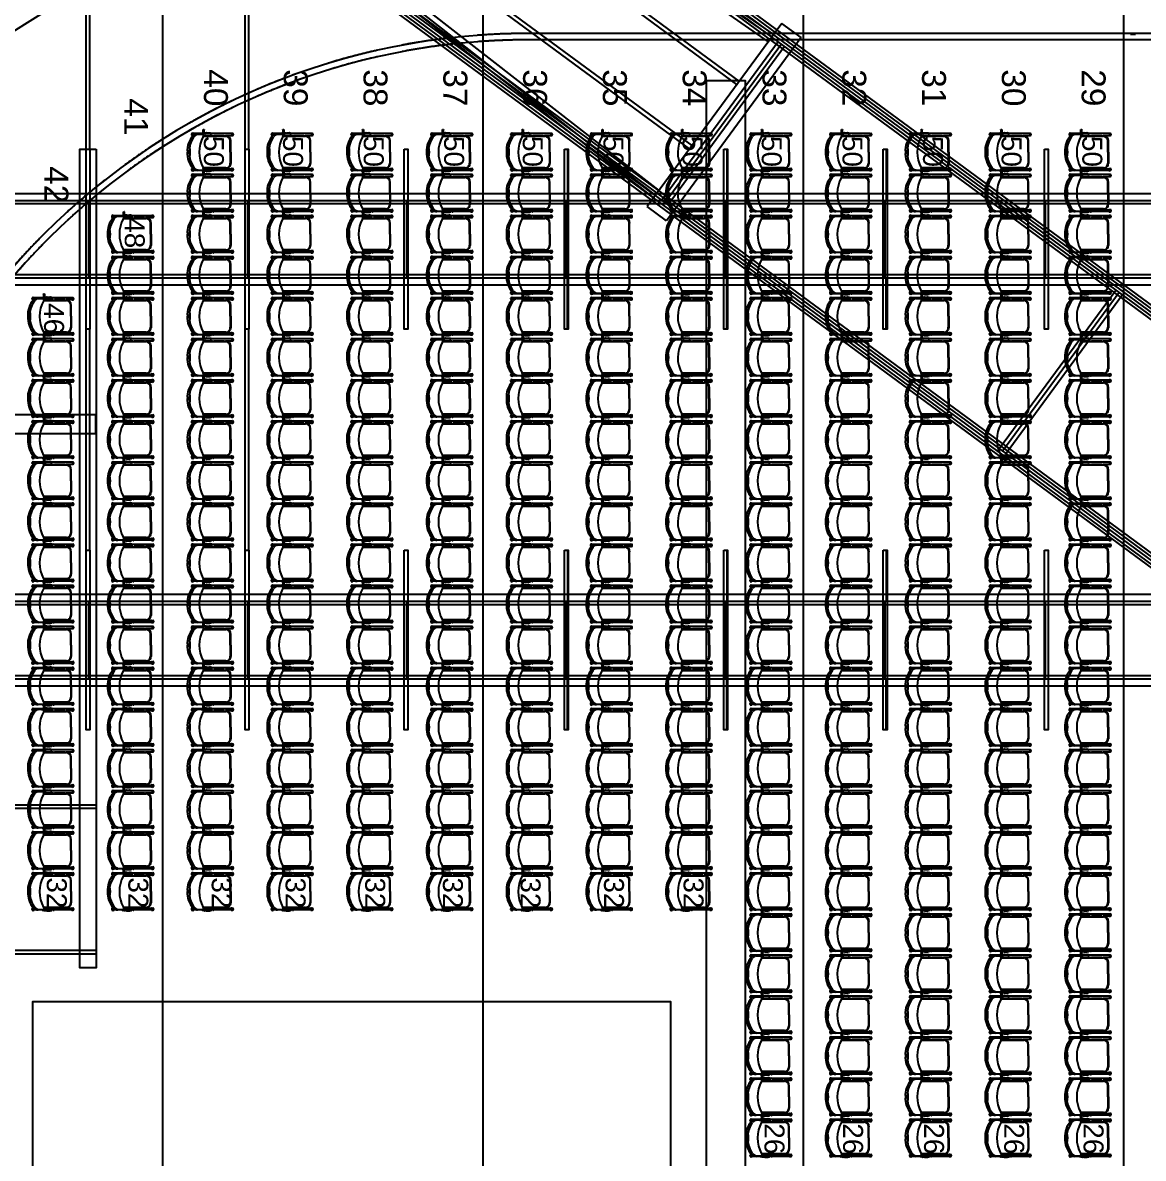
# Model space of a CAD drawing. Header units: millimetres. Extents: x -76108 to 202332, y 27411 to 140378.
# Drawn here: x 90904 to 104948, y 85135 to 99361 of the extents above; entities that cross this region are included whole.
import ezdxf

# ---------------------------------------------------------------- set-up
doc = ezdxf.new("R2010")
doc.units = ezdxf.units.MM
doc.header["$LTSCALE"] = 100
doc.linetypes.add('HIDDEN', pattern=[9.525, 6.35, -3.175])
for name, color, linetype in [('B-RADER_TELE', 252, 'CONTINUOUS'), ('BELYS_BRYGGA', 7, 'CONTINUOUS'), ('FOH', 4, 'CONTINUOUS'), ('LINFACKVERK', 84, 'CONTINUOUS'), ('LINOR_HÄNG', 40, 'CONTINUOUS'), ('Parkettstolar', 8, 'CONTINUOUS'), ('RINK', 5, 'CONTINUOUS')]:
    doc.layers.add(name, color=color, linetype=linetype)
doc.styles.add('ARIAL', font='arial.ttf')

# ---------------------------------------------------------------- blocks, each defined once
blk = doc.blocks.new('sarg')
at = {"layer": 'RINK'}
blk.add_line((104849, 99214), (104789, 99214), dxfattribs=at)
for points in [[(118753, 99226), (97237, 99226, 0.414214), (88657, 90646), (88657, 84100)], [(118753, 99146), (97237, 99146, 0.414214), (88737, 90646), (88737, 84100)]]:
    blk.add_lwpolyline(points, format="xyb", dxfattribs=at)
blk = doc.blocks.new('Parkettstolar')
at = {"layer": 'Parkettstolar'}
for p, q in [((3020, 1754), (3020, 1808)), ((3020, 1578), (3020, 1754)), ((3026, 1754), (3025, 1732)), ((3025, 1732), (3029, 1690)), ((3476, 1732), (3471, 1690)), ((3474, 1754), (3476, 1732)), ((3482, 1808), (3482, 1811)), ((3482, 1754), (3482, 1808)), ((3482, 1334), (3482, 1754)), ((3011, 1643), (3011, 1605)), ((3012, 1676), (3012, 1692)), ((3012, 1674), (3012, 1675)), ((3012, 1675), (3014, 1675)), ((3014, 1674), (3012, 1674)), ((3012, 1674), (3012, 1665)), ((3013, 1648), (3013, 1650)), ((3013, 1642), (3013, 1598)), ((3014, 1675), (3014, 1666)), ((3020, 1695), (3015, 1695)), ((3020, 1678), (3015, 1678)), ((3020, 1676), (3015, 1676)), ((3016, 1665), (3015, 1665)), ((3016, 1663), (3015, 1663)), ((3016, 1604), (3016, 1644)), ((3016, 1604), (3016, 1602)), ((3016, 1604), (3016, 1596)), ((3016, 1602), (3018, 1598)), ((3016, 1596), (3016, 1594)), ((3016, 1594), (3017, 1592)), ((3020, 1670), (3018, 1670)), ((3018, 1670), (3018, 1660)), ((3018, 1598), (3018, 1598)), ((3019, 1595), (3018, 1598)), ((3018, 1598), (3018, 1598)), ((3018, 1578), (3018, 1581)), ((3020, 1578), (3018, 1578)), ((3020, 1593), (3019, 1595)), ((3020, 1330), (3020, 1578)), ((3039, 1680), (3042, 1680)), ((3042, 1680), (3053, 1686)), ((3042, 1680), (3042, 1566)), ((3042, 1566), (3045, 1566)), ((3042, 1566), (3045, 1566)), ((3047, 1683), (3047, 1565)), ((3053, 1400), (3053, 1685)), ((3448, 1685), (3448, 1400)), ((3453, 1683), (3453, 1400)), ((3460, 1566), (3456, 1566)), ((3460, 1680), (3460, 1660)), ((3460, 1660), (3460, 1648)), ((3460, 1648), (3460, 1566)), ((3482, 1695), (3487, 1695)), ((3482, 1678), (3487, 1678)), ((3482, 1676), (3487, 1676)), ((3482, 1670), (3484, 1670)), ((3482, 1578), (3484, 1578)), ((3484, 1670), (3484, 1659)), ((3484, 1659), (3484, 1657)), ((3484, 1657), (3484, 1658)), ((3484, 1658), (3486, 1651)), ((3484, 1585), (3486, 1588)), ((3484, 1581), (3484, 1585)), ((3484, 1578), (3484, 1581)), ((3486, 1661), (3487, 1661)), ((3486, 1651), (3486, 1650)), ((3486, 1650), (3489, 1642)), ((3486, 1644), (3486, 1604)), ((3486, 1604), (3486, 1596)), ((3488, 1662), (3488, 1675)), ((3489, 1642), (3489, 1601)), ((3489, 1601), (3489, 1600)), ((3489, 1600), (3489, 1598)), ((3490, 1692), (3490, 1692)), ((3490, 1692), (3490, 1662)), ((3490, 1683), (3529, 1683)), ((3529, 1675), (3490, 1675)), ((3490, 1642), (3490, 1605)), ((3529, 1683), (3530, 1685)), ((3529, 1683), (3529, 1675)), ((3530, 1685), (3532, 1685)), ((3530, 1673), (3530, 1675)), ((3532, 1673), (3530, 1673)), ((3532, 1685), (3532, 1673)), ((3042, 1551), (3042, 1421)), ((3042, 1551), (3045, 1551)), ((3047, 1565), (3048, 1554)), ((3048, 1554), (3048, 1400)), ((3460, 1551), (3456, 1551)), ((3460, 1551), (3460, 1421)), ((3018, 1328), (3017, 1318)), ((3042, 1421), (3048, 1421)), ((3048, 1406), (3042, 1406)), ((3042, 1406), (3042, 1334)), ((3043, 1328), (3044, 1318)), ((3048, 1421), (3048, 1406)), ((3251, 1345), (3108, 1345)), ((3251, 1339), (3108, 1339)), ((3251, 1345), (3393, 1345)), ((3251, 1339), (3393, 1339)), ((3460, 1421), (3453, 1421)), ((3460, 1406), (3453, 1406)), ((3460, 1406), (3460, 1334))]:
    blk.add_line(p, q, dxfattribs=at)
for centre, radius, start, end in [((3235, 1595), 289, 86.8088, 131.8299), ((3251, 1522), 340, 55.2185, 124.7815), ((3250, 2127), 279, 256.5612, 283.5019), ((3251, 2096), 246, 256.6758, 283.3239), ((3271, 1608), 276, 46.9279, 94.2403), ((3030, 1817), 14.6, 339.0012, 226.6339), ((3031, 1811), 11.4, 358.7056, 193.6586), ((3030, 1810), 11.1, 356.9282, 192.8049), ((3115, 1749), 95.1, 139.6505, 176.827), ((3114, 1730), 90.6, 129.0891, 164.8727), ((3249, 1330), 406, 60.7801, 118.9322), ((3396, 1737), 79.6, 356.0088, 52.6561), ((3472, 1817), 14.6, 313.3596, 200.9615), ((3470, 1811), 11.4, 346.3414, 181.2945), ((3471, 1810), 11.1, 347.1951, 183.0733), ((3410, 1758), 72.1, 356.9817, 46.0988), ((3020, 1643), 9.19, 146.7182, 182.4042), ((3019, 1605), 8.32, 176.4708, 215.1415), ((3015, 1692), 2.94, 10.2041, 178.2306), ((3015, 1675), 3.06, 89.685, 165.2026), ((3014, 1666), 2.82, 169.7616, 273.4), ((3033, 1650), 20, 147.6896, 181.398), ((3031, 1642), 18, 149.4013, 179.8709), ((3035, 1599), 22, 182.8524, 210.856), ((3015, 1675), 0.944, 86.581, 179.3999), ((3015, 1666), 1, 177.8608, 269.9018), ((2943, 1679), 77.3, 338.7375, 344.3392), ((3022, 1586), 7, 165.4392, 225.5287), ((3022, 1662), 6.85, 135.5881, 222.5879), ((3015, 1666), 1, 4.0925, 6.3343), ((3027, 1643), 11.2, 137.1892, 182.2417), ((2998, 1579), 19.5, 3.1779, 25.5091), ((3007, 1584), 12.1, 3.557, 41.6171), ((3031, 1654), 12.9, 152.1729, 207.8271), ((3022, 1586), 7, 238.2479, 238.3272), ((3041, 1692), 12.8, 192.9605, 258.7149), ((3045, 1563), 3, 336.9468, 90), ((3458, 1694), 13.7, 218.2017, 342.8594), ((3456, 1563), 3.66, 96.2783, 158.2598), ((3470, 1654), 12, 150.697, 209.303), ((3470, 1654), 13.4, 333.3232, 26.6768), ((3489, 1593), 7.79, 137.8878, 183.1821), ((3494, 1583), 12.1, 146.1221, 185.0522), ((3476, 1604), 9.58, 318.3404, 358.7868), ((3478, 1662), 7.65, 325.6086, 43.2562), ((3477, 1596), 9.01, 321.0699, 0), ((3478, 1586), 7.42, 317.6042, 13.8425), ((3486, 1663), 3.37, 267.0115, 351.1158), ((3467, 1649), 21.8, 356.3589, 30.3536), ((3466, 1599), 22.2, 329.5762, 3.3915), ((3487, 1692), 2.86, 359.7149, 92.7369), ((3487, 1675), 3, 3.022, 90), ((3487, 1675), 0.847, 352.0346, 100.9875), ((3487, 1662), 0.947, 266.7935, 0.1845), ((3479, 1642), 11.5, 2.5458, 30.6741), ((3481, 1606), 9.5, 329.1251, 4.7825), ((3024, 1559), 6.43, 132.4532, 227.5468), ((3045, 1554), 3, 270, 0), ((3457, 1556), 4.53, 162.9156, 163.7685), ((3457, 1556), 4.53, 197.0844, 252.9156), ((3477, 1559), 6.8, 316.2443, 44.5117), ((3031, 1319), 13.5, 184.5117, 355.4883), ((3031, 1327), 13.6, 150.8768, 177.3617), ((3031, 1331), 11.1, 172.6008, 7.3992), ((3031, 1332), 11, 181.2841, 5.9482), ((3029, 1327), 14.6, 1.8626, 28.3475), ((3109, 1400), 61.1, 179.6473, 271.0065), ((3108, 1400), 55, 180.06, 275.617), ((3391, 1400), 61.7, 268.4245, 358.3725), ((3392, 1401), 55.8, 269.165, 359.1076), ((3525, 1315), 68.1, 164.505, 177.9188), ((3471, 1319), 13.5, 184.5117, 355.4883), ((3471, 1332), 11.1, 173.4052, 10.3942), ((3437, 1319), 46.8, 359.0072, 18.569)]:
    blk.add_arc(centre, radius, start, end, dxfattribs=at)

msp = doc.modelspace()

# ---------------------------------------------------------------- linework, layer by layer
at = {"layer": 'B-RADER_TELE'}
msp.add_line((88898.2, 98072.2), (92049.2, 100045.7), dxfattribs=at)
at = {"layer": 'BELYS_BRYGGA'}
for p, q in [((91697.1, 97777), (91697.1, 100093.7)), ((91745.1, 97777), (91745.1, 100093.7)), ((93690.5, 97777), (93690.5, 100093.7)), ((93738.5, 97777), (93738.5, 100093.7)), ((97732.3, 97777), (97732.3, 97135.5)), ((99729.4, 97777), (99729.4, 97135.5)), ((101726.5, 97777), (101726.5, 97135.5)), ((87692.2, 97223.4), (149813, 97223.4)), ((87542.7, 97135.5), (149813, 97135.5)), ((87692.2, 97095.6), (149813, 97095.6)), ((91731.6, 96165), (91731.6, 97135.5)), ((93724.9, 96165), (93724.9, 97135.5)), ((95718.3, 96165), (95718.3, 97135.5)), ((97717.9, 96165), (97717.9, 97135.5)), ((99715, 96165), (99715, 97135.5)), ((101712.1, 96165), (101712.1, 97135.5)), ((103722.6, 96165), (103722.6, 97135.5)), ((87542.7, 96165), (149813, 96165)), ((87692.2, 96204.9), (149813, 96204.9)), ((97732.3, 95523.5), (97732.3, 96165)), ((99729.4, 95523.5), (99729.4, 96165)), ((101726.5, 95523.5), (101726.5, 96165)), ((87692.2, 96077.1), (149813, 96077.1)), ((91697.1, 92755.3), (91697.1, 95523.5)), ((91745.1, 92755.3), (91745.1, 95523.5)), ((93690.5, 92755.3), (93690.5, 95523.5)), ((93738.5, 92755.3), (93738.5, 95523.5)), ((97732.3, 92755.3), (97732.3, 92113.8)), ((99729.4, 92755.3), (99729.4, 92113.8)), ((101726.5, 92755.3), (101726.5, 92113.8)), ((87692.2, 92201.7), (149813, 92201.7)), ((87542.7, 92113.8), (149813, 92113.8)), ((87692.2, 92073.9), (149813, 92073.9)), ((91731.6, 91143.3), (91731.6, 92113.8)), ((93724.9, 91143.3), (93724.9, 92113.8)), ((95718.3, 91143.3), (95718.3, 92113.8)), ((97717.9, 91143.3), (97717.9, 92113.8)), ((99715, 91143.3), (99715, 92113.8)), ((101712.1, 91143.3), (101712.1, 92113.8)), ((103722.6, 91143.3), (103722.6, 92113.8)), ((87542.7, 91143.3), (149813, 91143.3)), ((87692.2, 91183.3), (149813, 91183.3)), ((87692.2, 91055.4), (149813, 91055.4)), ((97732.3, 90501.8), (97732.3, 91143.3)), ((99729.4, 90501.8), (99729.4, 91143.3)), ((101726.5, 90501.8), (101726.5, 91143.3))]:
    msp.add_line(p, q, dxfattribs=at)
msp.add_lwpolyline([(99961.2, 84100), (99961.2, 98631), (99468.8, 98631), (99468.8, 84100)], dxfattribs=at)
for points in [[(91823.6, 97777), (91823.6, 87520.7), (91618.6, 87520.7), (91618.6, 97777)], [(91697.1, 97777), (91745.1, 97777), (91745.1, 95523.5), (91697.1, 95523.5)], [(93690.5, 97777), (93738.5, 97777), (93738.5, 95523.5), (93690.5, 95523.5)], [(95683.9, 97777), (95731.9, 97777), (95731.9, 95523.5), (95683.9, 95523.5)], [(97693.9, 97777), (97741.9, 97777), (97741.9, 95523.5), (97693.9, 95523.5)], [(99691, 97777), (99739, 97777), (99739, 95523.5), (99691, 95523.5)], [(101688.1, 97777), (101736.1, 97777), (101736.1, 95523.5), (101688.1, 95523.5)], [(103709.3, 97777), (103757.2, 97777), (103757.2, 95523.5), (103709.3, 95523.5)], [(85924.7, 94215.9), (91818.8, 94215.9), (91818.8, 94449.4), (85924.7, 94449.4)], [(91697.1, 92755.3), (91745.1, 92755.3), (91745.1, 90501.8), (91697.1, 90501.8)], [(93690.5, 92755.3), (93738.5, 92755.3), (93738.5, 90501.8), (93690.5, 90501.8)], [(95683.9, 92755.3), (95731.9, 92755.3), (95731.9, 90501.8), (95683.9, 90501.8)], [(97693.9, 92755.3), (97741.9, 92755.3), (97741.9, 90501.8), (97693.9, 90501.8)], [(99691, 92755.3), (99739, 92755.3), (99739, 90501.8), (99691, 90501.8)], [(101688.1, 92755.3), (101736.1, 92755.3), (101736.1, 90501.8), (101688.1, 90501.8)], [(103709.3, 92755.3), (103757.2, 92755.3), (103757.2, 90501.8), (103709.3, 90501.8)], [(91823.6, 89563.9), (91823.6, 89515.9), (83440.6, 89515.9), (83440.6, 89563.9)], [(91823.6, 87742), (91823.6, 87694), (83440.6, 87694), (83440.6, 87742)]]:
    msp.add_lwpolyline(points, close=True, dxfattribs=at)
at = {"layer": 'FOH'}
msp.add_line((91026, 87093.3), (91026, 84093.3), dxfattribs=at)
msp.add_lwpolyline([(91026, 81093.3), (99026, 81093.3), (99026, 87093.3), (91026, 87093.3)], close=True, dxfattribs=at)
at = {"layer": 'LINFACKVERK'}
for p, q in [((161676.6, 53991.3), (77221.8, 116103.1)), ((161698.6, 54021.2), (77243.8, 116133)), ((161720.6, 54051.1), (77265.8, 116162.9)), ((161742.6, 54081), (77287.8, 116192.8)), ((161764.6, 54110.9), (77309.8, 116222.7)), ((76790.2, 115516.2), (100314.1, 99212.2)), ((99854.8, 98587.6), (76806.5, 115538.4)), ((99884.4, 98627.9), (76836.1, 115578.6)), ((76730.9, 115435.6), (100248.1, 99122.5)), ((76760.6, 115475.9), (100292.1, 99182.3)), ((76267.9, 114806), (98832.9, 97198.2)), ((76297.5, 114846.3), (98876.9, 97258)), ((99262.6, 97782.5), (76214.3, 114733.2)), ((76238.3, 114765.7), (98810.9, 97168.3)), ((99292.2, 97822.7), (76244, 114773.5)), ((160195.4, 51977.3), (75740.7, 114089.1)), ((160217.4, 52007.2), (75762.7, 114119)), ((160239.4, 52037.1), (75784.6, 114148.9)), ((160261.4, 52067), (75806.6, 114178.8)), ((160283.4, 52096.9), (75828.6, 114208.7)), ((100417.3, 99352.5), (98729.7, 97057.9)), ((100659, 99174.8), (100417.3, 99352.5)), ((100659, 99174.8), (98971.4, 96880.1)), ((100372.6, 99123), (98913.5, 97138.9)), ((100412.9, 99093.4), (98953.7, 97109.3)), ((100453.2, 99063.8), (98994, 97079.7)), ((98971.4, 96880.1), (98729.7, 97057.9)), ((104606.2, 96009.5), (103147, 94025.4)), ((104646.4, 95979.9), (103187.2, 93995.8)), ((104686.7, 95950.3), (103227.5, 93966.2))]:
    msp.add_line(p, q, dxfattribs=at)
for p in [(99854.8, 98587.6), (99292.2, 97822.7)]:
    msp.add_point(p, dxfattribs=at)
at = {"layer": 'LINOR_HÄNG'}
for p, q in [((104700.1, 135765.9), (104700.1, 32434.1)), ((100685.1, 134557.3), (100685.1, 33642.7)), ((96670.1, 132723), (96670.1, 35477)), ((92655.1, 130730.1), (92655.1, 37469.9))]:
    msp.add_line(p, q, dxfattribs=at)
at = {"layer": 'RINK', "linetype": 'HIDDEN'}
for points in [[(118752.6, 99226.5), (97236.6, 99226.5, 0.4142136), (88656.6, 90646.5), (88656.6, 84100)], [(118752.6, 99146.5), (97236.6, 99146.5, 0.4142136), (88736.6, 90646.5), (88736.6, 84100)]]:
    msp.add_lwpolyline(points, format="xyb", dxfattribs=at)

# ---------------------------------------------------------------- block references
at = {"layer": 'Parkettstolar', "rotation": 89.99999999999999}
for p in [(94850.3, 94489.9), (95849.8, 94489.9), (96849.4, 94489.9), (97849.4, 94489.9), (98849.4, 94489.9), (99849.4, 94489.9), (100849.4, 94489.9), (101849.4, 94489.9), (102849.4, 94489.9), (103849.4, 94489.9), (104849.4, 94489.9), (105849.4, 94489.9), (94850.3, 93975.7), (95849.8, 93975.7), (96849.4, 93975.7), (97849.4, 93975.7), (98849.4, 93975.7), (99849.4, 93975.7), (100849.4, 93975.7), (101849.4, 93975.7), (102849.4, 93975.7), (103849.4, 93975.7), (104849.4, 93975.7), (105849.4, 93975.7), (93850.7, 93461.4), (94850.3, 93461.4), (95849.8, 93461.4), (96849.4, 93461.4), (97849.4, 93461.4), (98849.4, 93461.4), (99849.4, 93461.4), (100849.4, 93461.4), (101849.4, 93461.4), (102849.4, 93461.4), (103849.4, 93461.4), (104849.4, 93461.4), (105849.4, 93461.4), (93850.7, 92946.6), (94850.3, 92946.6), (95849.8, 92946.6), (96849.4, 92946.6), (97849.4, 92946.6), (98849.4, 92946.6), (99849.4, 92946.6), (100849.4, 92946.6), (101849.4, 92946.6), (102849.4, 92946.6), (103849.4, 92946.6), (104849.4, 92946.6), (105849.4, 92946.6), (92851.2, 92432.1), (93850.7, 92432.1), (94850.3, 92432.1), (95849.8, 92432.1), (96849.4, 92432.1), (97849.4, 92432.1), (98849.4, 92432.1), (99849.4, 92432.1), (100849.4, 92432.1), (101849.4, 92432.1), (102849.4, 92432.1), (103849.4, 92432.1), (104849.4, 92432.1), (105849.4, 92432.1), (92851.2, 91917.7), (93850.7, 91917.7), (94850.3, 91917.7), (95849.8, 91917.7), (96849.4, 91917.7), (97849.4, 91917.7), (98849.4, 91917.7), (99849.4, 91917.7), (100849.4, 91917.7), (101849.4, 91917.7), (102849.4, 91917.7), (103849.4, 91917.7), (104849.4, 91917.7), (105849.4, 91917.7), (92851.2, 91402.8), (93850.7, 91402.8), (94850.3, 91402.8), (95849.8, 91402.8), (96849.4, 91402.8), (97849.4, 91402.8), (98849.4, 91402.8), (99849.4, 91402.8), (100849.4, 91402.8), (101849.4, 91402.8), (102849.4, 91402.8), (103849.4, 91402.8), (104849.4, 91402.8), (105849.4, 91402.8), (92851.2, 90888), (93850.7, 90888), (94850.3, 90888), (95849.8, 90888), (96849.4, 90888), (97849.4, 90888), (98849.4, 90888), (99849.4, 90888), (100849.4, 90888), (101849.4, 90888), (102849.4, 90888), (103849.4, 90888), (104849.4, 90888), (105849.4, 90888), (92851.2, 90372.4), (93850.7, 90372.4), (94850.3, 90372.4), (95849.8, 90372.4), (96849.4, 90372.4), (97849.4, 90372.4), (98849.4, 90372.4), (99849.4, 90372.4), (100849.4, 90372.4), (101849.4, 90372.4), (102849.4, 90372.4), (103849.4, 90372.4), (104849.4, 90372.4), (105849.4, 90372.4), (92851.2, 89858), (93850.7, 89858), (94850.3, 89858), (95849.8, 89858), (96849.4, 89858), (97849.4, 89858), (98849.4, 89858), (99849.4, 89858), (100849.4, 89858), (101849.4, 89858), (102849.4, 89858), (103849.4, 89858), (104849.4, 89858), (105849.4, 89858), (92851.2, 89343.2), (93850.7, 89343.2), (94850.3, 89343.2), (95849.8, 89343.2), (96849.4, 89343.2), (97849.4, 89343.2), (98849.4, 89343.2), (99849.4, 89343.2), (100849.4, 89343.2), (101849.4, 89343.2), (102849.4, 89343.2), (103849.4, 89343.2), (104849.4, 89343.2), (105849.4, 89343.2), (92851.2, 88828.3), (93850.7, 88828.3), (94850.3, 88828.3), (95849.8, 88828.3), (96849.4, 88828.3), (97849.4, 88828.3), (98849.4, 88828.3), (99849.4, 88828.3), (100849.4, 88828.3), (101849.4, 88828.3), (102849.4, 88828.3), (103849.4, 88828.3), (104849.4, 88828.3), (105849.4, 88828.3), (92851.2, 88313.2), (93850.7, 88313.2), (94850.3, 88313.2), (95849.8, 88313.2), (96849.4, 88313.2), (97849.4, 88313.2), (98849.4, 88313.2), (99849.4, 88313.2), (100849.4, 88313.2), (101849.4, 88313.2), (102849.4, 88313.2), (103849.4, 88313.2), (104849.4, 88313.2), (105849.4, 88313.2), (92851.2, 87798.2), (93850.7, 87798.2), (94850.3, 87798.2), (95849.8, 87798.2), (96849.4, 87798.2), (97849.4, 87798.2), (98849.4, 87798.2), (99849.4, 87798.2), (100849.4, 87798.2), (101849.4, 87798.2), (102849.4, 87798.2), (103849.4, 87798.2), (104849.4, 87798.2), (105849.4, 87798.2), (92851.2, 87283.9), (93850.7, 87283.9), (94850.3, 87283.9), (95849.8, 87283.9), (96849.4, 87283.9), (97849.4, 87283.9), (98849.4, 87283.9), (99849.4, 87283.9), (100849.4, 87283.9), (101849.4, 87283.9), (102849.4, 87283.9), (103849.4, 87283.9), (104849.4, 87283.9), (105849.4, 87283.9), (92851.2, 86769), (93850.7, 86769), (94850.3, 86769), (95849.8, 86769), (96849.4, 86769), (97849.4, 86769), (98849.4, 86769), (99849.4, 86769), (100849.4, 86769), (101849.4, 86769), (102849.4, 86769), (103849.4, 86769), (104849.4, 86769), (105849.4, 86769), (92851.2, 86254.8), (93850.7, 86254.8), (94850.3, 86254.8), (95849.8, 86254.8), (96849.4, 86254.8), (97849.4, 86254.8), (98849.4, 86254.8), (99849.4, 86254.8), (100849.4, 86254.8), (101849.4, 86254.8), (102849.4, 86254.8), (103849.4, 86254.8), (104849.4, 86254.8), (105849.4, 86254.8), (92851.2, 85740.6), (93850.7, 85740.6), (94850.3, 85740.6), (95849.8, 85740.6), (96849.4, 85740.6), (97849.4, 85740.6), (98849.4, 85740.6), (99849.4, 85740.6), (100849.4, 85740.6), (101849.4, 85740.6), (102849.4, 85740.6), (103849.4, 85740.6), (104849.4, 85740.6), (105849.4, 85740.6), (92851.2, 85225.7), (93850.7, 85225.7), (94850.3, 85225.7), (95849.8, 85225.7), (96849.4, 85225.7), (97849.4, 85225.7), (98849.4, 85225.7), (99849.4, 85225.7), (100849.4, 85225.7), (101849.4, 85225.7), (102849.4, 85225.7), (103849.4, 85225.7), (104849.4, 85225.7), (105849.4, 85225.7), (101849.4, 84711.6), (102849.4, 84711.6), (103849.4, 84711.6), (104849.4, 84711.6), (105849.4, 84711.6), (101849.4, 84196.8), (102849.4, 84196.8), (103849.4, 84196.8), (104849.4, 84196.8), (105849.4, 84196.8), (101849.4, 83682.9), (102849.4, 83682.9), (103849.4, 83682.9), (104849.4, 83682.9), (105849.4, 83682.9), (101849.4, 83168.7), (102849.4, 83168.7), (103849.4, 83168.7), (104849.4, 83168.7), (105849.4, 83168.7), (101849.4, 82654.4), (102849.4, 82654.4), (103849.4, 82654.4), (104849.4, 82654.4), (105849.4, 82654.4), (101849.4, 82139.5), (102849.4, 82139.5), (103849.4, 82139.5), (104849.4, 82139.5), (105849.4, 82139.5)]:
    msp.add_blockref('Parkettstolar', p, dxfattribs=at)
at = {"layer": 'RINK'}
msp.add_blockref('sarg', (0, 0), dxfattribs=at)

# ---------------------------------------------------------------- texts
at = {"layer": 'Parkettstolar', "attachment_point": 1, "rotation": 270, "style": 'ARIAL'}
for s, width, heights, insert, char_height in [('{\\C7;40}', 3252.684, [-306.3], (93475.5, 98778.1), 300), ('{\\C7;39}', 3252.684, [-306.5], (94475.5, 98778.1), 300), ('{\\C7;38}', 3252.684, [-306.5], (95475.5, 98778.1), 300), ('{\\C7;37}', 3252.684, [-306.5], (96475.5, 98778.1), 300), ('{\\C7;36}', 3252.684, [-306.5], (97475.5, 98778.1), 300), ('{\\C7;35}', 3252.684, [-306.5], (98475.5, 98778.1), 300), ('{\\C7;34}', 3252.684, [-306.5], (99475.5, 98778.1), 300), ('{\\C7;33}', 3252.684, [-306.5], (100475.5, 98778.1), 300), ('{\\C7;32}', 3252.684, [-306.5], (101475.5, 98778.1), 300), ('{\\C7;31}', 3252.684, [-306.5], (102475.5, 98778.1), 300), ('{\\C7;30}', 3252.684, [-306.5], (103475.5, 98778.1), 300), ('{\\C7;29}', 3252.684, [-306.3], (104475.5, 98778.1), 300), ('{\\C7;41}', 3252.684, [-301.2], (92476, 98413.8), 300), ('{\\C7;50}', 1927.38, [-255.3], (93425, 97942.3), 250), ('{\\C7;50}', 1927.38, [-255.3], (94416.8, 97942.3), 250), ('{\\C7;50}', 1927.38, [-255.3], (95428.4, 97942.3), 250), ('{\\C7;50}', 1927.38, [-255.3], (96435.8, 97942.3), 250), ('{\\C7;50}', 1927.38, [-255.3], (97421, 97942.3), 250), ('{\\C7;50}', 1927.38, [-255.3], (98432.6, 97942.3), 250), ('{\\C7;50}', 1927.38, [-255.3], (99424.4, 97942.3), 250), ('{\\C7;50}', 1927.38, [-255.3], (100416.2, 97942.3), 250), ('{\\C7;50}', 1927.38, [-255.3], (101427.9, 97942.3), 250), ('{\\C7;50}', 1927.38, [-255.3], (102437.4, 97942.3), 250), ('{\\C7;50}', 1927.38, [-255.3], (103422.6, 97942.3), 250), ('{\\C7;50}', 1927.38, [-255.3], (104434.2, 97942.3), 250), ('{\\C7;42}', 3252.684, [-301.2], (91476.4, 97563.8), 300), ('{\\C7;48}', 1927.38, [-255.3], (92433.2, 96923.7), 250), ('{\\C7;46}', 1927.38, [-255.3], (91421.6, 95847.8), 250), ('{\\C7;32}', 1927.38, [-255.5], (91456, 88654.6), 250), ('{\\C7;32}', 1927.38, [-255.5], (92477.4, 88654.6), 250), ('{\\C7;32}', 1927.38, [-255.5], (93522.5, 88654.6), 250), ('{\\C7;32}', 1927.38, [-255.5], (94448.8, 88654.6), 250), ('{\\C7;32}', 1927.38, [-255.5], (95446.4, 88654.6), 250), ('{\\C7;32}', 1927.38, [-255.5], (96420.3, 88654.6), 250), ('{\\C7;32}', 1927.38, [-255.5], (97394.1, 88654.6), 250), ('{\\C7;32}', 1927.38, [-255.5], (98439.2, 88654.6), 250), ('{\\C7;32}', 1927.38, [-255.5], (99436.8, 88654.6), 250), ('{\\C7;26}', 1927.38, [-255.3], (100451.3, 85574.1), 250), ('{\\C7;26}', 1927.38, [-255.3], (101436, 85574.1), 250), ('{\\C7;26}', 1927.38, [-255.3], (102450.8, 85574.1), 250), ('{\\C7;26}', 1927.38, [-255.3], (103455.5, 85574.1), 250), ('{\\C7;26}', 1927.38, [-255.3], (104450.2, 85574.1), 250)]:
    msp.add_mtext_dynamic_manual_height_columns(s, width=width, gutter_width=14773.5, heights=heights, dxfattribs=dict(at, insert=insert, char_height=char_height))

doc.saveas('drawing.dxf')
